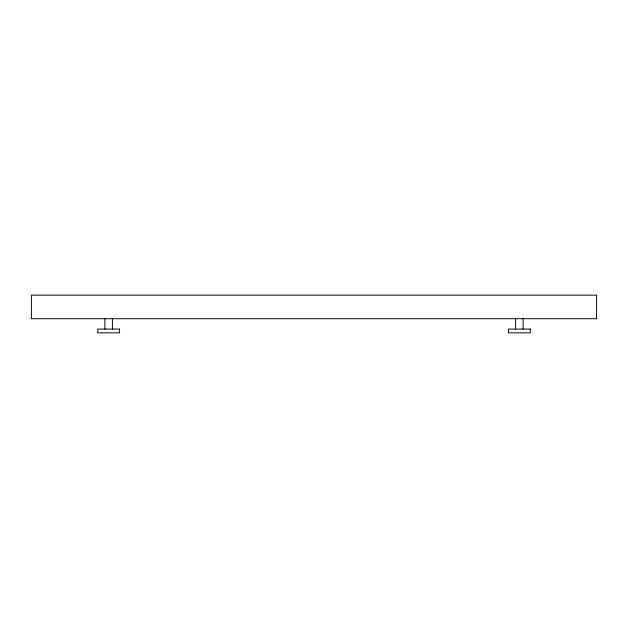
<?xml version="1.0" encoding="UTF-8"?>
<svg xmlns="http://www.w3.org/2000/svg" width="628" height="628" viewBox="0 0 628 628"><rect width="100%" height="100%" fill="white"/><g stroke="black" fill="none" stroke-linecap="round" stroke-linejoin="round"><path stroke-width="0.94" d="M523.124 318.71L523.124 329.072M515.588 318.71L515.588 329.072M112.412 318.71L112.412 329.072M104.876 318.71L104.876 329.072M596.6 295.16L31.4 295.16L31.4 318.71L596.6 318.71L596.6 295.16M119.571 329.072L97.717 329.072L97.717 332.84L119.571 332.84L119.571 329.072M530.283 329.072L508.429 329.072L508.429 332.84L530.283 332.84L530.283 329.072"/></g></svg>
